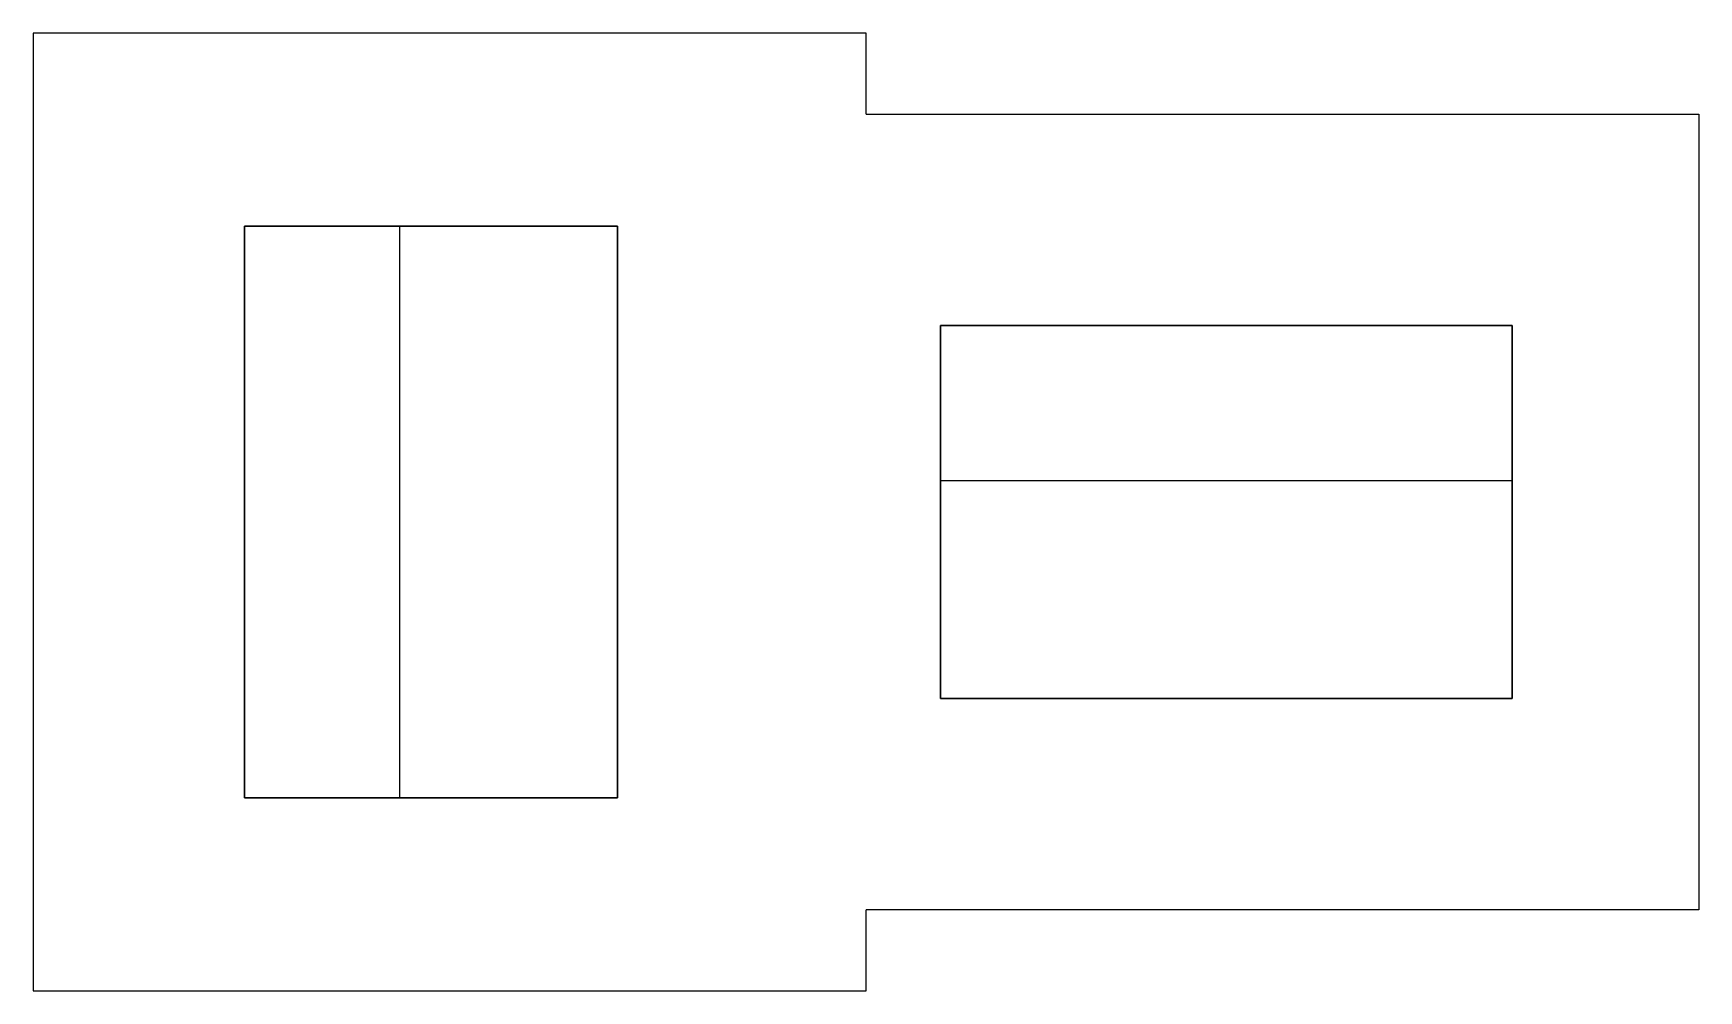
# Model space of a CAD drawing. Header units: millimetres. Extents: x -6.7 to 6.7, y -3.9 to 3.9.
import ezdxf

# ---------------------------------------------------------------- set-up
doc = ezdxf.new("R2010")
doc.units = ezdxf.units.MM
doc.layers.add('Pad002', color=7, linetype='CONTINUOUS')

msp = doc.modelspace()

# ---------------------------------------------------------------- linework, layer by layer
at = {"layer": 'Pad002'}
for p, q in [((-6.7, 3.85), (-6.7, 3.85, 10)), ((0, 3.85), (-6.7, 3.85)), ((0, 3.85, 10), (-6.7, 3.85, 10)), ((0, 3.85), (-6.7, 3.85)), ((-6.7, 3.85), (-6.7, -3.85)), ((0, 3.85, 10), (-6.7, 3.85, 10)), ((-6.7, 3.85, 10), (-6.7, -3.85, 10)), ((-6.7, 3.85), (-6.7, 3.85, 10)), ((-6.7, 3.85), (-6.7, -3.85)), ((-6.7, 3.85, 10), (-6.7, -3.85, 10)), ((0, 3.85), (0, 3.85, 10)), ((0, 3.2), (0, 3.85)), ((0, 3.2, 10), (0, 3.85, 10)), ((0, 3.85), (0, 3.85, 10)), ((0, 3.2), (0, 3.85)), ((0, 3.2, 10), (0, 3.85, 10)), ((0, 3.2), (0, 3.2, 10)), ((0, 3.2), (0, 3.2, 10)), ((0, 3.2), (6.7, 3.2)), ((0, 3.2, 10), (6.7, 3.2, 10)), ((0, 3.2), (6.7, 3.2)), ((0, 3.2, 10), (6.7, 3.2, 10)), ((6.7, 3.2), (6.7, 3.2, 10)), ((6.7, 3.2), (6.7, -3.2)), ((6.7, 3.2, 10), (6.7, -3.2, 10)), ((6.7, 3.2), (6.7, 3.2, 10)), ((6.7, 3.2), (6.7, -3.2)), ((6.7, 3.2, 10), (6.7, -3.2, 10)), ((-3.75, 2.3), (-5, 2.3)), ((-5, 2.3), (-5, -2.3)), ((-5, -2.3, 10), (-5, 2.3, 10)), ((-5, 2.3, 10), (-3.75, 2.3, 10)), ((-3.75, 2.3), (-5, 2.3)), ((-5, 2.3), (-5, 2.3, -5.3)), ((-3.75, 2.3, -5.3), (-5, 2.3, -5.3)), ((-5, 2.3), (-5, -2.3)), ((-5, 2.3, -5.3), (-5, -2.3, -5.3)), ((-5, 2.3), (-5, 2.3, -5.3)), ((-5, 2.3, 10), (-3.75, 2.3, 10)), ((-5, -2.3, 10), (-5, 2.3, 10)), ((-3.75, 2.3, -5.3), (-5, 2.3, -5.3)), ((-5, 2.3, -5.3), (-5, -2.3, -5.3)), ((-3.75, -2.3), (-3.75, 2.3)), ((-3.75, 2.3, 10), (-2, 2.3, 10)), ((-3.75, -2.3), (-3.75, 2.3)), ((-3.75, 2.3), (-3.75, 2.3, -5.3)), ((-3.75, -2.3, -5.3), (-3.75, 2.3, -5.3)), ((-3.75, 2.3), (-3.75, 2.3, -5.3)), ((-3.75, -2.3, 10), (-3.75, 2.3, 10)), ((-3.75, 2.3, 10), (-2, 2.3, 10)), ((-2, 2.3, 1), (-3.75, 2.3, 1)), ((-3.75, 2.3, 10), (-3.75, 2.3, 1)), ((-3.75, -2.3, -5.3), (-3.75, 2.3, -5.3)), ((-3.75, -2.3, 10), (-3.75, 2.3, 10)), ((-3.75, 2.3, 10), (-3.75, 2.3, 1)), ((-3.75, -2.3, 1), (-3.75, 2.3, 1)), ((-3.75, -2.3, 1), (-3.75, 2.3, 1)), ((-2, 2.3, 1), (-3.75, 2.3, 1)), ((-2, 2.3, 10), (-2, -2.3, 10)), ((-2, 2.3, 10), (-2, -2.3, 10)), ((-2, -2.3, 1), (-2, 2.3, 1)), ((-2, 2.3, 10), (-2, 2.3, 1)), ((-2, 2.3, 10), (-2, 2.3, 1)), ((-2, -2.3, 1), (-2, 2.3, 1)), ((0.6, 0.25), (0.6, 1.5)), ((0.6, 1.5), (5.2, 1.5)), ((5.2, 1.5, 10), (0.6, 1.5, 10)), ((0.6, 1.5, 10), (0.6, 0.25, 10)), ((0.6, 0.25), (0.6, 1.5)), ((0.6, 1.5), (0.6, 1.5, -5.3)), ((0.6, 0.25, -5.3), (0.6, 1.5, -5.3)), ((0.6, 1.5), (5.2, 1.5)), ((0.6, 1.5, -5.3), (5.2, 1.5, -5.3)), ((0.6, 1.5), (0.6, 1.5, -5.3)), ((5.2, 1.5, 10), (0.6, 1.5, 10)), ((0.6, 1.5, 10), (0.6, 0.25, 10)), ((0.6, 1.5, -5.3), (5.2, 1.5, -5.3)), ((0.6, 0.25, -5.3), (0.6, 1.5, -5.3)), ((5.2, 1.5), (5.2, 0.25)), ((5.2, 0.25, 10), (5.2, 1.5, 10)), ((5.2, 1.5), (5.2, 0.25)), ((5.2, 1.5, -5.3), (5.2, 0.25, -5.3)), ((5.2, 1.5), (5.2, 1.5, -5.3)), ((5.2, 1.5), (5.2, 1.5, -5.3)), ((5.2, 0.25, 10), (5.2, 1.5, 10)), ((5.2, 1.5, -5.3), (5.2, 0.25, -5.3)), ((5.2, 0.25), (0.6, 0.25)), ((0.6, 0.25, 10), (0.6, -1.5, 10)), ((0.6, 0.25), (0.6, 0.25, -5.3)), ((5.2, 0.25), (0.6, 0.25)), ((0.6, 0.25), (0.6, 0.25, -5.3)), ((5.2, 0.25, -5.3), (0.6, 0.25, -5.3)), ((5.2, 0.25, 10), (0.6, 0.25, 10)), ((0.6, 0.25, 10), (0.6, -1.5, 10)), ((0.6, -1.5, 1), (0.6, 0.25, 1)), ((0.6, 0.25, 10), (0.6, 0.25, 1)), ((5.2, 0.25, -5.3), (0.6, 0.25, -5.3)), ((5.2, 0.25, 10), (0.6, 0.25, 10)), ((0.6, 0.25, 10), (0.6, 0.25, 1)), ((5.2, 0.25, 1), (0.6, 0.25, 1)), ((5.2, 0.25, 1), (0.6, 0.25, 1)), ((0.6, -1.5, 1), (0.6, 0.25, 1)), ((5.2, -1.5, 10), (5.2, 0.25, 10)), ((5.2, 0.25), (5.2, 0.25, -5.3)), ((5.2, 0.25), (5.2, 0.25, -5.3)), ((5.2, -1.5, 10), (5.2, 0.25, 10)), ((5.2, 0.25, 10), (5.2, 0.25, 1)), ((5.2, 0.25, 1), (5.2, -1.5, 1)), ((5.2, 0.25, 10), (5.2, 0.25, 1)), ((5.2, 0.25, 1), (5.2, -1.5, 1)), ((0.6, -1.5, 10), (5.2, -1.5, 10)), ((0.6, -1.5, 10), (0.6, -1.5, 1)), ((0.6, -1.5, 10), (5.2, -1.5, 10)), ((5.2, -1.5, 1), (0.6, -1.5, 1)), ((0.6, -1.5, 10), (0.6, -1.5, 1)), ((5.2, -1.5, 1), (0.6, -1.5, 1)), ((5.2, -1.5, 10), (5.2, -1.5, 1)), ((5.2, -1.5, 10), (5.2, -1.5, 1)), ((-5, -2.3), (-3.75, -2.3)), ((-3.75, -2.3, 10), (-5, -2.3, 10)), ((-5, -2.3), (-3.75, -2.3)), ((-5, -2.3, -5.3), (-3.75, -2.3, -5.3)), ((-5, -2.3), (-5, -2.3, -5.3)), ((-5, -2.3), (-5, -2.3, -5.3)), ((-3.75, -2.3, 10), (-5, -2.3, 10)), ((-5, -2.3, -5.3), (-3.75, -2.3, -5.3)), ((-2, -2.3, 10), (-3.75, -2.3, 10)), ((-3.75, -2.3), (-3.75, -2.3, -5.3)), ((-3.75, -2.3), (-3.75, -2.3, -5.3)), ((-2, -2.3, 10), (-3.75, -2.3, 10)), ((-3.75, -2.3, 10), (-3.75, -2.3, 1)), ((-3.75, -2.3, 1), (-2, -2.3, 1)), ((-3.75, -2.3, 10), (-3.75, -2.3, 1)), ((-3.75, -2.3, 1), (-2, -2.3, 1)), ((-2, -2.3, 10), (-2, -2.3, 1)), ((-2, -2.3, 10), (-2, -2.3, 1)), ((6.7, -3.2), (0, -3.2)), ((0, -3.85), (0, -3.2)), ((6.7, -3.2, 10), (0, -3.2, 10)), ((0, -3.85, 10), (0, -3.2, 10)), ((0, -3.2), (0, -3.2, 10)), ((6.7, -3.2), (0, -3.2)), ((6.7, -3.2, 10), (0, -3.2, 10)), ((0, -3.2), (0, -3.2, 10)), ((0, -3.85), (0, -3.2)), ((0, -3.85, 10), (0, -3.2, 10)), ((6.7, -3.2), (6.7, -3.2, 10)), ((6.7, -3.2), (6.7, -3.2, 10)), ((-6.7, -3.85), (0, -3.85)), ((-6.7, -3.85, 10), (0, -3.85, 10)), ((-6.7, -3.85), (-6.7, -3.85, 10)), ((-6.7, -3.85), (-6.7, -3.85, 10)), ((-6.7, -3.85), (0, -3.85)), ((-6.7, -3.85, 10), (0, -3.85, 10)), ((0, -3.85), (0, -3.85, 10)), ((0, -3.85), (0, -3.85, 10))]:
    msp.add_line(p, q, dxfattribs=at)

doc.saveas('drawing.dxf')
